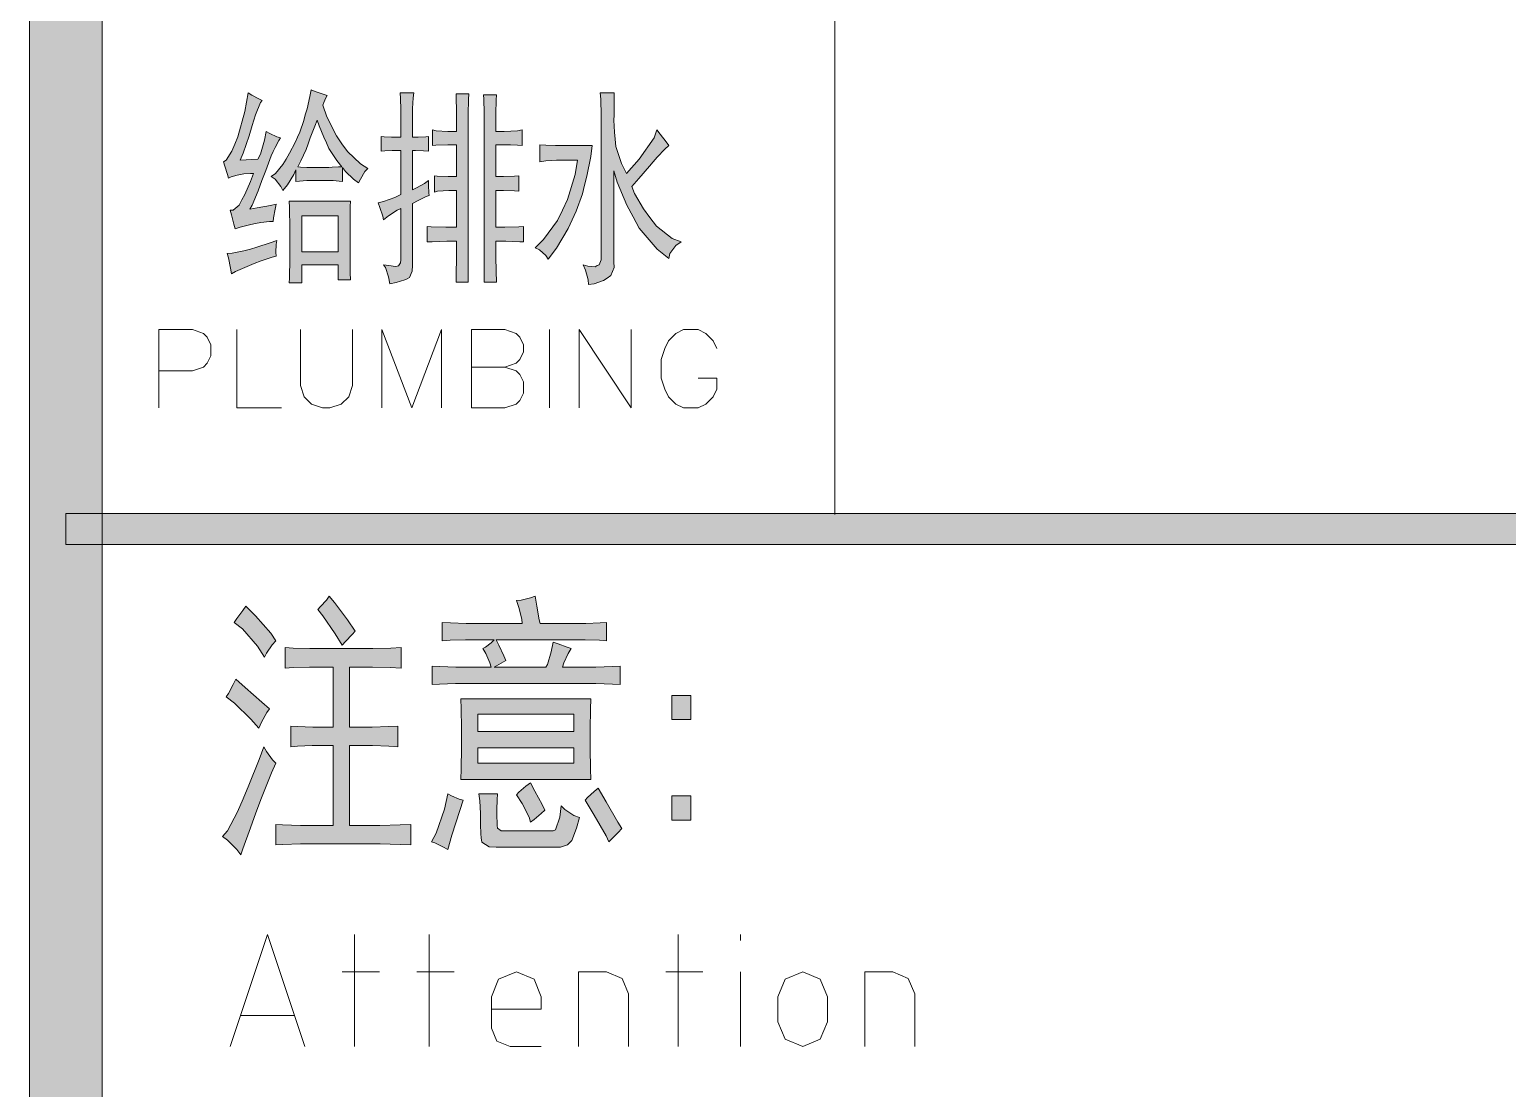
# Model space of a CAD drawing. Header units: millimetres. Extents: x 0 to 829, y 0 to 586.
# Drawn here: x 769.46 to 789.53, y 437.45 to 451.82 of the extents above; entities that cross this region are included whole.
import ezdxf

# ---------------------------------------------------------------- set-up
doc = ezdxf.new("R2010")
doc.units = ezdxf.units.MM

msp = doc.modelspace()

# ---------------------------------------------------------------- hatches: boundary and pattern name
h = msp.add_hatch(color=0)
h.dxf.hatch_style = 2
h.paths.add_polyline_path([(770.449028, 9.860139), (769.464778, 9.860139), (769.464778, 575.772139), (770.449028, 575.772139)])
h = msp.add_hatch(color=0)
h.paths.add_polyline_path([(773.504083, 450.924083), (773.486444, 450.895861), (773.458222, 450.832361), (773.447639, 450.793556), (773.500556, 450.634806), (773.631083, 450.377278), (773.705167, 450.271444), (773.77925, 450.165611), (773.955639, 449.999806), (774.054417, 449.936306), (774.015611, 449.893972), (773.955639, 449.791667), (773.930944, 449.73875), (773.863917, 449.788139), (773.754556, 449.893972), (773.712222, 449.946889), (773.712222, 449.759917), (773.666361, 449.763444), (773.585222, 449.7705), (773.546417, 449.7705), (773.278306, 449.7705), (773.228917, 449.7705), (773.130139, 449.763444), (773.08075, 449.759917), (773.08075, 449.915139), (773.052528, 449.855167), (772.964333, 449.714056), (772.904361, 449.636444), (772.876139, 449.692889), (772.798528, 449.788139), (772.745611, 449.826944), (772.802056, 449.869278), (772.900833, 449.989222), (772.946694, 450.063306), (772.992556, 450.140917), (773.070167, 450.285556), (773.101917, 450.359639), (773.133667, 450.430194), (773.186583, 450.585417), (773.20775, 450.663028), (773.232444, 450.744167), (773.27125, 450.9135), (773.288889, 451.001694), (773.341806, 450.980528), (773.451167, 450.941722)])
h.paths.add_polyline_path([(773.705167, 449.957472), (773.634611, 450.042139), (773.528778, 450.204417), (773.4935, 450.282028), (773.458222, 450.359639), (773.394722, 450.514861), (773.370028, 450.592472), (773.338278, 450.507806), (773.274778, 450.349056), (773.246556, 450.271444), (773.218333, 450.193833), (773.147778, 450.038611), (773.105444, 449.957472), (773.140722, 449.953944), (773.228917, 449.946889), (773.278306, 449.946889), (773.528778, 449.946889), (773.571111, 449.953944), (773.659306, 449.957472)])
h = msp.add_hatch(color=0)
h.dxf.hatch_style = 2
h.paths.add_polyline_path([(772.622139, 450.857056), (772.597444, 450.832361), (772.530417, 450.663028), (772.488083, 450.518389), (772.44575, 450.377278), (772.364611, 450.140917), (772.322278, 450.049194), (772.562167, 450.059778), (772.597444, 450.130333), (772.653889, 450.320833), (772.678583, 450.43725), (772.724444, 450.409028), (772.823222, 450.363167), (772.872611, 450.349056), (772.847917, 450.313778), (772.798528, 450.222056), (772.770306, 450.165611), (772.745611, 450.105639), (772.671528, 449.908083), (772.618611, 449.7705), (772.565694, 449.632917), (772.484556, 449.438889), (772.456333, 449.382444), (772.555111, 449.400083), (772.735028, 449.431833), (772.812639, 449.449472), (772.798528, 449.382444), (772.777361, 449.266028), (772.770306, 449.216639), (772.720917, 449.216639), (772.6045, 449.202528), (772.533944, 449.188417), (772.466917, 449.174306), (772.325806, 449.139028), (772.25525, 449.114333), (772.237611, 449.181361), (772.205861, 449.308361), (772.188222, 449.371861), (772.230556, 449.371861), (772.308167, 449.438889), (772.346972, 449.509444), (772.385778, 449.58), (772.463389, 449.759917), (772.505722, 449.869278), (772.463389, 449.869278), (772.375194, 449.862222), (772.329333, 449.855167), (772.283472, 449.844583), (772.202333, 449.819889), (772.163528, 449.80225), (772.152944, 449.855167), (772.117667, 449.964528), (772.0965, 450.0245), (772.131778, 450.049194), (772.209389, 450.169139), (772.251722, 450.264389), (772.294056, 450.363167), (772.385778, 450.708889), (772.431639, 450.959361), (772.481028, 450.931139), (772.576278, 450.88175)])
h = msp.add_hatch(color=0)
h.dxf.hatch_style = 2
h.paths.add_polyline_path([(774.195528, 449.470639), (774.269611, 449.488278), (774.424833, 449.541194), (774.502444, 449.58), (774.502444, 450.179722), (774.438944, 450.179722), (774.386028, 450.179722), (774.28725, 450.176194), (774.237861, 450.169139), (774.237861, 450.370222), (774.280194, 450.363167), (774.378972, 450.359639), (774.438944, 450.359639), (774.502444, 450.359639), (774.502444, 450.6595), (774.502444, 450.737111), (774.498917, 450.885278), (774.495389, 450.959361), (774.678833, 450.959361), (774.671778, 450.895861), (774.661194, 450.747694), (774.661194, 450.6595), (774.661194, 450.359639), (774.738806, 450.359639), (774.844639, 450.363167), (774.879917, 450.370222), (774.879917, 450.169139), (774.812889, 450.176194), (774.703528, 450.179722), (774.661194, 450.179722), (774.661194, 449.647028), (774.717639, 449.671722), (774.823472, 449.731694), (774.879917, 449.7705), (774.879917, 449.703472), (774.883444, 449.604694), (774.886972, 449.569417), (774.848167, 449.555306), (774.738806, 449.498861), (774.661194, 449.460056), (774.661194, 448.616917), (774.657667, 448.542833), (774.622389, 448.454639), (774.590639, 448.437), (774.558889, 448.422889), (774.442472, 448.387611), (774.354278, 448.369972), (774.336639, 448.465222), (774.294306, 448.592222), (774.269611, 448.6275), (774.340167, 448.616917), (774.431889, 448.606333), (774.453056, 448.609861), (774.474222, 448.613389), (774.498917, 448.655722), (774.502444, 448.694528), (774.502444, 449.393028), (774.453056, 449.371861), (774.336639, 449.29425), (774.269611, 449.237806), (774.259028, 449.287194), (774.220222, 449.403611)])
h = msp.add_hatch(color=0)
h.dxf.hatch_style = 2
h.paths.add_polyline_path([(775.260917, 450.592472), (775.260917, 450.719472), (775.257389, 450.895861), (775.253861, 450.948778), (775.426722, 450.948778), (775.423194, 450.871167), (775.419667, 450.670083), (775.419667, 450.546611), (775.419667, 448.394667), (775.253861, 448.394667), (775.257389, 448.514611), (775.260917, 448.708639), (775.260917, 448.782722), (775.260917, 448.948528), (775.126861, 448.948528), (774.929306, 448.941472), (774.862278, 448.937944), (774.862278, 449.149611), (774.915194, 449.142556), (775.116278, 449.139028), (775.260917, 449.139028), (775.260917, 449.636444), (775.155083, 449.636444), (775.003389, 449.625861), (774.961056, 449.615278), (774.961056, 449.837528), (774.999861, 449.830472), (775.148028, 449.826944), (775.260917, 449.826944), (775.260917, 450.257333), (775.140972, 450.257333), (774.978694, 450.253806), (774.936361, 450.24675), (774.936361, 450.458417), (774.982222, 450.447833), (775.1445, 450.43725), (775.260917, 450.43725)])
h = msp.add_hatch(color=0)
h.dxf.hatch_style = 2
h.paths.add_polyline_path([(775.804194, 450.934667), (775.800667, 450.864111), (775.793611, 450.680667), (775.793611, 450.571306), (775.793611, 450.43725), (775.9065, 450.43725), (776.086417, 450.447833), (776.153444, 450.458417), (776.153444, 450.24675), (776.089944, 450.253806), (775.994694, 450.257333), (775.962944, 450.257333), (775.793611, 450.257333), (775.793611, 449.826944), (775.895917, 449.826944), (776.047611, 449.830472), (776.104056, 449.837528), (776.104056, 449.625861), (776.047611, 449.632917), (775.895917, 449.636444), (775.793611, 449.636444), (775.793611, 449.139028), (775.917083, 449.139028), (776.104056, 449.142556), (776.171083, 449.149611), (776.171083, 448.937944), (776.118167, 448.941472), (775.931194, 448.948528), (775.793611, 448.948528), (775.793611, 448.782722), (775.793611, 448.736861), (775.800667, 448.542833), (775.804194, 448.394667), (775.634861, 448.394667), (775.634861, 450.571306), (775.634861, 450.69125), (775.631333, 450.874694), (775.627806, 450.934667)])
h = msp.add_hatch(color=0)
h.dxf.hatch_style = 2
h.paths.add_polyline_path([(777.402278, 450.959361), (777.402278, 450.874694), (777.39875, 450.726528), (777.39875, 450.6595), (777.395222, 450.592472), (777.405806, 450.426667), (777.412861, 450.331417), (777.423444, 450.232639), (777.501056, 450.003333), (777.568083, 449.869278), (777.740944, 450.059778), (777.942028, 450.352583), (777.977306, 450.458417), (778.023167, 450.401972), (778.104306, 450.296139), (778.143111, 450.24675), (778.090194, 450.197361), (777.984361, 450.088), (777.931444, 450.0245), (777.878528, 449.964528), (777.733889, 449.798722), (777.642167, 449.692889), (777.677444, 449.597639), (777.797389, 449.385972), (777.885583, 449.269556), (777.973778, 449.153139), (778.185444, 448.987333), (778.308917, 448.937944), (778.238361, 448.892083), (778.157222, 448.782722), (778.143111, 448.715694), (777.984361, 448.842694), (777.740944, 449.124917), (777.656278, 449.280139), (777.571611, 449.438889), (777.441083, 449.749333), (777.395222, 449.904556), (777.395222, 448.669833), (777.39875, 448.592222), (777.352889, 448.482861), (777.307028, 448.447583), (777.257639, 448.415833), (777.130639, 448.369972), (777.053028, 448.359389), (777.0495, 448.422889), (777.010694, 448.553417), (776.978944, 448.6275), (777.042444, 448.609861), (777.141222, 448.602806), (777.169444, 448.616917), (777.197667, 448.6275), (777.225889, 448.698056), (777.225889, 448.761556), (777.225889, 450.514861), (777.225889, 450.652444), (777.218833, 450.874694), (777.211778, 450.959361)])
h = msp.add_hatch(color=0)
h.dxf.hatch_style = 2
h.paths.add_polyline_path([(777.102417, 450.24675), (777.08125, 450.098583), (777.028333, 449.830472), (776.996583, 449.710528), (776.968361, 449.590583), (776.883694, 449.354222), (776.830778, 449.237806), (776.777861, 449.121389), (776.615583, 448.853278), (776.502694, 448.705111), (776.474472, 448.7545), (776.386278, 448.832111), (776.326306, 448.860333), (776.442722, 448.969694), (776.629694, 449.227222), (776.696722, 449.371861), (776.767278, 449.5165), (776.869583, 449.855167), (776.901333, 450.049194), (776.679083, 450.049194), (776.615583, 450.049194), (776.474472, 450.038611), (776.393333, 450.0245), (776.393333, 450.257333), (776.470944, 450.253806), (776.605, 450.24675), (776.6685, 450.24675)])
h = msp.add_hatch(color=0)
h.paths.add_polyline_path([(773.655778, 448.426417), (773.655778, 448.6275), (773.161889, 448.6275), (773.161889, 448.384083), (772.989028, 448.384083), (772.992556, 448.447583), (772.996083, 448.715694), (772.996083, 448.916778), (772.996083, 449.114333), (772.992556, 449.403611), (772.989028, 449.491806), (773.821583, 449.491806), (773.818056, 449.42125), (773.814528, 449.163722), (773.814528, 448.983806), (773.814528, 448.800361), (773.818056, 448.521667), (773.821583, 448.426417)])
h.paths.add_polyline_path([(773.655778, 448.803889), (773.655778, 449.29425), (773.161889, 449.29425), (773.161889, 448.803889)])
h = msp.add_hatch(color=0)
h.dxf.hatch_style = 2
h.paths.add_polyline_path([(772.145889, 448.782722), (772.216444, 448.78625), (772.375194, 448.818), (772.463389, 448.842694), (772.551583, 448.867389), (772.7315, 448.927361), (772.823222, 448.959111), (772.812639, 448.902667), (772.809111, 448.800361), (772.812639, 448.747444), (772.759722, 448.733333), (772.608028, 448.680417), (772.512778, 448.645139), (772.417528, 448.606333), (772.262306, 448.539306), (772.205861, 448.504028), (772.19175, 448.581639), (772.163528, 448.72275)])
h = msp.add_hatch(color=0)
h.dxf.hatch_style = 2
h.paths.add_polyline_path([(769.958667, 444.831611), (769.958667, 445.254944), (819.294639, 445.254944), (819.294639, 444.831611)])
h = msp.add_hatch(color=0)
h.dxf.hatch_style = 2
h.paths.add_polyline_path([(772.399889, 443.999056), (772.530417, 443.865), (772.738556, 443.628639), (772.809111, 443.526333), (772.759722, 443.473417), (772.682111, 443.360528), (772.653889, 443.304083), (772.558639, 443.45225), (772.354028, 443.688611), (772.241139, 443.776806), (772.279944, 443.829722), (772.361083, 443.939083)])
h = msp.add_hatch(color=0)
h.dxf.hatch_style = 2
h.paths.add_polyline_path([(773.377083, 443.953194), (773.415889, 443.992), (773.4935, 444.080194), (773.532306, 444.133111), (773.602861, 444.048444), (773.77925, 443.812083), (773.885083, 443.656861), (773.84275, 443.614528), (773.754556, 443.51575), (773.708694, 443.466361), (773.613444, 443.621583), (773.447639, 443.865)])
h = msp.add_hatch(color=0)
h.dxf.hatch_style = 2
h.paths.add_polyline_path([(775.486694, 443.540444), (775.384389, 443.540444), (775.172722, 443.533389), (775.063361, 443.526333), (775.063361, 443.776806), (775.179778, 443.76975), (775.391444, 443.762694), (775.486694, 443.762694), (776.149917, 443.762694), (776.146389, 443.819139), (776.107583, 443.977889), (776.072306, 444.073139), (776.135806, 444.080194), (776.262806, 444.108417), (776.329833, 444.133111), (776.351, 443.999056), (776.38275, 443.812083), (776.396861, 443.762694), (776.904861, 443.762694), (777.01775, 443.762694), (777.211778, 443.76975), (777.296444, 443.776806), (777.296444, 443.526333), (777.201194, 443.533389), (777.007167, 443.540444), (776.904861, 443.540444), (775.797139, 443.540444), (775.835944, 443.466361), (775.902972, 443.32525), (775.927667, 443.258222), (775.772444, 443.170028), (776.474472, 443.170028), (776.495639, 443.205306), (776.545028, 443.378167), (776.57325, 443.508694), (776.640278, 443.487528), (776.760222, 443.441667), (776.816667, 443.4205), (776.777861, 443.353472), (776.717889, 443.23), (776.696722, 443.170028), (777.028333, 443.170028), (777.151806, 443.170028), (777.377583, 443.177083), (777.483417, 443.184139), (777.483417, 442.933667), (777.377583, 442.940722), (777.151806, 442.947778), (777.028333, 442.947778), (775.363222, 442.947778), (775.246806, 442.947778), (775.028083, 442.940722), (774.929306, 442.933667), (774.929306, 443.184139), (775.035139, 443.177083), (775.250333, 443.170028), (775.363222, 443.170028), (775.730111, 443.170028), (775.712472, 443.23), (775.656028, 443.353472), (775.617222, 443.4205), (775.6525, 443.441667), (775.730111, 443.501639), (775.772444, 443.540444)])
h = msp.add_hatch(color=0)
h.dxf.hatch_style = 2
h.paths.add_polyline_path([(774.019139, 443.4205), (774.124972, 443.4205), (774.368389, 443.427556), (774.5095, 443.434611), (774.5095, 443.155917), (774.357806, 443.162972), (774.117917, 443.170028), (774.029722, 443.170028), (773.807472, 443.170028), (773.807472, 442.355111), (774.019139, 442.355111), (774.114389, 442.355111), (774.336639, 442.362167), (774.463639, 442.369222), (774.463639, 442.087), (774.340167, 442.097583), (774.117917, 442.104639), (774.019139, 442.104639), (773.807472, 442.104639), (773.807472, 441.021611), (774.086167, 441.021611), (774.220222, 441.021611), (774.495389, 441.028667), (774.640028, 441.035722), (774.640028, 440.757028), (774.495389, 440.764083), (774.22375, 440.771139), (774.09675, 440.771139), (773.285361, 440.771139), (773.140722, 440.771139), (772.904361, 440.764083), (772.809111, 440.757028), (772.809111, 441.035722), (772.897306, 441.028667), (773.140722, 441.021611), (773.295944, 441.021611), (773.585222, 441.021611), (773.585222, 442.104639), (773.408833, 442.104639), (773.303, 442.104639), (773.101917, 442.097583), (773.010194, 442.087), (773.010194, 442.369222), (773.101917, 442.362167), (773.310056, 442.355111), (773.419417, 442.355111), (773.585222, 442.355111), (773.585222, 443.170028), (773.377083, 443.170028), (773.264194, 443.170028), (773.041944, 443.162972), (772.932583, 443.155917), (772.932583, 443.434611), (773.041944, 443.427556), (773.27125, 443.4205), (773.387667, 443.4205)])
h = msp.add_hatch(color=0)
h.dxf.hatch_style = 2
h.paths.add_polyline_path([(772.265833, 443.00775), (772.392833, 442.894861), (772.618611, 442.693778), (772.720917, 442.605583), (772.685639, 442.556194), (772.615083, 442.422139), (772.576278, 442.341), (772.470444, 442.464472), (772.248194, 442.679667), (772.131778, 442.767861), (772.163528, 442.813722), (772.230556, 442.933667)])
h = msp.add_hatch(color=0)
h.dxf.hatch_style = 2
h.paths.add_polyline_path([(778.439444, 442.457417), (778.181917, 442.457417), (778.181917, 442.7855), (778.439444, 442.7855)])
h = msp.add_hatch(color=0)
h.paths.add_polyline_path([(777.084778, 442.739639), (777.077722, 442.598528), (777.074194, 442.326889), (777.074194, 442.192833), (777.074194, 442.065833), (777.077722, 441.790667), (777.084778, 441.646028), (775.317361, 441.646028), (775.324417, 441.790667), (775.327944, 442.072889), (775.327944, 442.206944), (775.327944, 442.341), (775.324417, 442.605583), (775.317361, 442.739639)])
h.paths.add_polyline_path([(776.851944, 442.295139), (776.851944, 442.5315), (775.550194, 442.5315), (775.550194, 442.295139)])
h.paths.add_polyline_path([(776.851944, 441.86475), (776.851944, 442.072889), (775.550194, 442.072889), (775.550194, 441.86475)])
h = msp.add_hatch(color=0)
h.dxf.hatch_style = 2
h.paths.add_polyline_path([(772.809111, 441.86475), (772.749139, 441.734222), (772.611556, 441.395556), (772.537472, 441.194472), (772.463389, 440.989861), (772.361083, 440.704111), (772.332861, 440.622972), (772.276417, 440.697056), (772.152944, 440.824056), (772.085917, 440.873444), (772.149417, 440.947528), (772.287, 441.205056), (772.364611, 441.384972), (772.442222, 441.568417), (772.579806, 441.917667), (772.643306, 442.087), (772.682111, 442.0235), (772.76325, 441.910611)])
h = msp.add_hatch(color=0)
h.dxf.hatch_style = 2
h.paths.add_polyline_path([(776.262806, 441.600167), (776.322778, 441.487278), (776.421556, 441.303833), (776.460361, 441.22975), (776.410972, 441.183889), (776.312194, 441.10275), (776.262806, 441.067472), (776.245167, 441.1345), (776.149917, 441.317944), (776.072306, 441.437889), (776.107583, 441.473167), (776.202833, 441.554306)])
h = msp.add_hatch(color=0)
h.dxf.hatch_style = 2
h.paths.add_polyline_path([(775.352639, 441.363806), (775.30325, 441.222694), (775.197417, 440.891083), (775.140972, 440.697056), (775.073944, 440.732333), (774.964583, 440.78525), (774.918722, 440.799361), (774.98575, 440.919306), (775.095111, 441.243861), (775.140972, 441.452), (775.190361, 441.423778), (775.296194, 441.377917)])
h = msp.add_hatch(color=0)
h.dxf.hatch_style = 2
h.paths.add_polyline_path([(775.818306, 441.452), (775.81125, 441.370861), (775.807722, 441.236806), (775.807722, 441.183889), (775.807722, 441.141556), (775.81125, 441.060417), (775.81125, 441.021611), (775.814778, 440.986333), (775.867694, 440.947528), (775.917083, 440.947528), (776.57325, 440.947528), (776.605, 440.961639), (776.661444, 441.1345), (776.682611, 441.289722), (776.728472, 441.236806), (776.851944, 441.155667), (776.929556, 441.127444), (776.89075, 440.986333), (776.823722, 440.817), (776.7955, 440.78525), (776.767278, 440.757028), (776.672028, 440.725278), (776.605, 440.725278), (775.797139, 440.725278), (775.701889, 440.732333), (775.603111, 440.795833), (775.596056, 440.852278), (775.589, 440.908722), (775.585472, 441.035722), (775.585472, 441.109806), (775.585472, 441.183889), (775.574889, 441.35675), (775.564306, 441.452)])
h = msp.add_hatch(color=0)
h.dxf.hatch_style = 2
h.paths.add_polyline_path([(777.183556, 441.526083), (777.289389, 441.342639), (777.451667, 441.067472), (777.504583, 440.979278), (777.455194, 440.926361), (777.367, 440.838167), (777.328194, 440.799361), (777.289389, 440.8805), (777.127111, 441.162722), (777.007167, 441.363806), (777.038917, 441.399083), (777.127111, 441.480222)])
h = msp.add_hatch(color=0)
h.dxf.hatch_style = 2
h.paths.add_polyline_path([(778.439444, 441.095694), (778.181917, 441.095694), (778.181917, 441.423778), (778.439444, 441.423778)])

# ---------------------------------------------------------------- linework, layer by layer
at = {"color": 0, "lineweight": 0}
for points in [[(770.449028, 9.860139), (769.464778, 9.860139), (769.464778, 575.772139), (770.449028, 575.772139)], [(773.504083, 450.924083), (773.486444, 450.895861), (773.458222, 450.832361), (773.447639, 450.793556), (773.500556, 450.634806), (773.631083, 450.377278), (773.705167, 450.271444), (773.77925, 450.165611), (773.955639, 449.999806), (774.054417, 449.936306), (774.015611, 449.893972), (773.955639, 449.791667), (773.930944, 449.73875), (773.863917, 449.788139), (773.754556, 449.893972), (773.712222, 449.946889), (773.712222, 449.759917), (773.666361, 449.763444), (773.585222, 449.7705), (773.546417, 449.7705), (773.278306, 449.7705), (773.228917, 449.7705), (773.130139, 449.763444), (773.08075, 449.759917), (773.08075, 449.915139), (773.052528, 449.855167), (772.964333, 449.714056), (772.904361, 449.636444), (772.876139, 449.692889), (772.798528, 449.788139), (772.745611, 449.826944), (772.802056, 449.869278), (772.900833, 449.989222), (772.946694, 450.063306), (772.992556, 450.140917), (773.070167, 450.285556), (773.101917, 450.359639), (773.133667, 450.430194), (773.186583, 450.585417), (773.20775, 450.663028), (773.232444, 450.744167), (773.27125, 450.9135), (773.288889, 451.001694), (773.341806, 450.980528), (773.451167, 450.941722)], [(772.622139, 450.857056), (772.597444, 450.832361), (772.530417, 450.663028), (772.488083, 450.518389), (772.44575, 450.377278), (772.364611, 450.140917), (772.322278, 450.049194), (772.562167, 450.059778), (772.597444, 450.130333), (772.653889, 450.320833), (772.678583, 450.43725), (772.724444, 450.409028), (772.823222, 450.363167), (772.872611, 450.349056), (772.847917, 450.313778), (772.798528, 450.222056), (772.770306, 450.165611), (772.745611, 450.105639), (772.671528, 449.908083), (772.618611, 449.7705), (772.565694, 449.632917), (772.484556, 449.438889), (772.456333, 449.382444), (772.555111, 449.400083), (772.735028, 449.431833), (772.812639, 449.449472), (772.798528, 449.382444), (772.777361, 449.266028), (772.770306, 449.216639), (772.720917, 449.216639), (772.6045, 449.202528), (772.533944, 449.188417), (772.466917, 449.174306), (772.325806, 449.139028), (772.25525, 449.114333), (772.237611, 449.181361), (772.205861, 449.308361), (772.188222, 449.371861), (772.230556, 449.371861), (772.308167, 449.438889), (772.346972, 449.509444), (772.385778, 449.58), (772.463389, 449.759917), (772.505722, 449.869278), (772.463389, 449.869278), (772.375194, 449.862222), (772.329333, 449.855167), (772.283472, 449.844583), (772.202333, 449.819889), (772.163528, 449.80225), (772.152944, 449.855167), (772.117667, 449.964528), (772.0965, 450.0245), (772.131778, 450.049194), (772.209389, 450.169139), (772.251722, 450.264389), (772.294056, 450.363167), (772.385778, 450.708889), (772.431639, 450.959361), (772.481028, 450.931139), (772.576278, 450.88175)], [(774.195528, 449.470639), (774.269611, 449.488278), (774.424833, 449.541194), (774.502444, 449.58), (774.502444, 450.179722), (774.438944, 450.179722), (774.386028, 450.179722), (774.28725, 450.176194), (774.237861, 450.169139), (774.237861, 450.370222), (774.280194, 450.363167), (774.378972, 450.359639), (774.438944, 450.359639), (774.502444, 450.359639), (774.502444, 450.6595), (774.502444, 450.737111), (774.498917, 450.885278), (774.495389, 450.959361), (774.678833, 450.959361), (774.671778, 450.895861), (774.661194, 450.747694), (774.661194, 450.6595), (774.661194, 450.359639), (774.738806, 450.359639), (774.844639, 450.363167), (774.879917, 450.370222), (774.879917, 450.169139), (774.812889, 450.176194), (774.703528, 450.179722), (774.661194, 450.179722), (774.661194, 449.647028), (774.717639, 449.671722), (774.823472, 449.731694), (774.879917, 449.7705), (774.879917, 449.703472), (774.883444, 449.604694), (774.886972, 449.569417), (774.848167, 449.555306), (774.738806, 449.498861), (774.661194, 449.460056), (774.661194, 448.616917), (774.657667, 448.542833), (774.622389, 448.454639), (774.590639, 448.437), (774.558889, 448.422889), (774.442472, 448.387611), (774.354278, 448.369972), (774.336639, 448.465222), (774.294306, 448.592222), (774.269611, 448.6275), (774.340167, 448.616917), (774.431889, 448.606333), (774.453056, 448.609861), (774.474222, 448.613389), (774.498917, 448.655722), (774.502444, 448.694528), (774.502444, 449.393028), (774.453056, 449.371861), (774.336639, 449.29425), (774.269611, 449.237806), (774.259028, 449.287194), (774.220222, 449.403611)], [(775.260917, 450.592472), (775.260917, 450.719472), (775.257389, 450.895861), (775.253861, 450.948778), (775.426722, 450.948778), (775.423194, 450.871167), (775.419667, 450.670083), (775.419667, 450.546611), (775.419667, 448.394667), (775.253861, 448.394667), (775.257389, 448.514611), (775.260917, 448.708639), (775.260917, 448.782722), (775.260917, 448.948528), (775.126861, 448.948528), (774.929306, 448.941472), (774.862278, 448.937944), (774.862278, 449.149611), (774.915194, 449.142556), (775.116278, 449.139028), (775.260917, 449.139028), (775.260917, 449.636444), (775.155083, 449.636444), (775.003389, 449.625861), (774.961056, 449.615278), (774.961056, 449.837528), (774.999861, 449.830472), (775.148028, 449.826944), (775.260917, 449.826944), (775.260917, 450.257333), (775.140972, 450.257333), (774.978694, 450.253806), (774.936361, 450.24675), (774.936361, 450.458417), (774.982222, 450.447833), (775.1445, 450.43725), (775.260917, 450.43725)], [(775.804194, 450.934667), (775.800667, 450.864111), (775.793611, 450.680667), (775.793611, 450.571306), (775.793611, 450.43725), (775.9065, 450.43725), (776.086417, 450.447833), (776.153444, 450.458417), (776.153444, 450.24675), (776.089944, 450.253806), (775.994694, 450.257333), (775.962944, 450.257333), (775.793611, 450.257333), (775.793611, 449.826944), (775.895917, 449.826944), (776.047611, 449.830472), (776.104056, 449.837528), (776.104056, 449.625861), (776.047611, 449.632917), (775.895917, 449.636444), (775.793611, 449.636444), (775.793611, 449.139028), (775.917083, 449.139028), (776.104056, 449.142556), (776.171083, 449.149611), (776.171083, 448.937944), (776.118167, 448.941472), (775.931194, 448.948528), (775.793611, 448.948528), (775.793611, 448.782722), (775.793611, 448.736861), (775.800667, 448.542833), (775.804194, 448.394667), (775.634861, 448.394667), (775.634861, 450.571306), (775.634861, 450.69125), (775.631333, 450.874694), (775.627806, 450.934667)], [(777.402278, 450.959361), (777.402278, 450.874694), (777.39875, 450.726528), (777.39875, 450.6595), (777.395222, 450.592472), (777.405806, 450.426667), (777.412861, 450.331417), (777.423444, 450.232639), (777.501056, 450.003333), (777.568083, 449.869278), (777.740944, 450.059778), (777.942028, 450.352583), (777.977306, 450.458417), (778.023167, 450.401972), (778.104306, 450.296139), (778.143111, 450.24675), (778.090194, 450.197361), (777.984361, 450.088), (777.931444, 450.0245), (777.878528, 449.964528), (777.733889, 449.798722), (777.642167, 449.692889), (777.677444, 449.597639), (777.797389, 449.385972), (777.885583, 449.269556), (777.973778, 449.153139), (778.185444, 448.987333), (778.308917, 448.937944), (778.238361, 448.892083), (778.157222, 448.782722), (778.143111, 448.715694), (777.984361, 448.842694), (777.740944, 449.124917), (777.656278, 449.280139), (777.571611, 449.438889), (777.441083, 449.749333), (777.395222, 449.904556), (777.395222, 448.669833), (777.39875, 448.592222), (777.352889, 448.482861), (777.307028, 448.447583), (777.257639, 448.415833), (777.130639, 448.369972), (777.053028, 448.359389), (777.0495, 448.422889), (777.010694, 448.553417), (776.978944, 448.6275), (777.042444, 448.609861), (777.141222, 448.602806), (777.169444, 448.616917), (777.197667, 448.6275), (777.225889, 448.698056), (777.225889, 448.761556), (777.225889, 450.514861), (777.225889, 450.652444), (777.218833, 450.874694), (777.211778, 450.959361)], [(773.705167, 449.957472), (773.634611, 450.042139), (773.528778, 450.204417), (773.4935, 450.282028), (773.458222, 450.359639), (773.394722, 450.514861), (773.370028, 450.592472), (773.338278, 450.507806), (773.274778, 450.349056), (773.246556, 450.271444), (773.218333, 450.193833), (773.147778, 450.038611), (773.105444, 449.957472), (773.140722, 449.953944), (773.228917, 449.946889), (773.278306, 449.946889), (773.528778, 449.946889), (773.571111, 449.953944), (773.659306, 449.957472)], [(777.102417, 450.24675), (777.08125, 450.098583), (777.028333, 449.830472), (776.996583, 449.710528), (776.968361, 449.590583), (776.883694, 449.354222), (776.830778, 449.237806), (776.777861, 449.121389), (776.615583, 448.853278), (776.502694, 448.705111), (776.474472, 448.7545), (776.386278, 448.832111), (776.326306, 448.860333), (776.442722, 448.969694), (776.629694, 449.227222), (776.696722, 449.371861), (776.767278, 449.5165), (776.869583, 449.855167), (776.901333, 450.049194), (776.679083, 450.049194), (776.615583, 450.049194), (776.474472, 450.038611), (776.393333, 450.0245), (776.393333, 450.257333), (776.470944, 450.253806), (776.605, 450.24675), (776.6685, 450.24675)], [(773.655778, 448.426417), (773.655778, 448.6275), (773.161889, 448.6275), (773.161889, 448.384083), (772.989028, 448.384083), (772.992556, 448.447583), (772.996083, 448.715694), (772.996083, 448.916778), (772.996083, 449.114333), (772.992556, 449.403611), (772.989028, 449.491806), (773.821583, 449.491806), (773.818056, 449.42125), (773.814528, 449.163722), (773.814528, 448.983806), (773.814528, 448.800361), (773.818056, 448.521667), (773.821583, 448.426417)], [(773.655778, 448.803889), (773.655778, 449.29425), (773.161889, 449.29425), (773.161889, 448.803889)], [(772.145889, 448.782722), (772.216444, 448.78625), (772.375194, 448.818), (772.463389, 448.842694), (772.551583, 448.867389), (772.7315, 448.927361), (772.823222, 448.959111), (772.812639, 448.902667), (772.809111, 448.800361), (772.812639, 448.747444), (772.759722, 448.733333), (772.608028, 448.680417), (772.512778, 448.645139), (772.417528, 448.606333), (772.262306, 448.539306), (772.205861, 448.504028), (772.19175, 448.581639), (772.163528, 448.72275)], [(769.958667, 444.831611), (769.958667, 445.254944), (819.294639, 445.254944), (819.294639, 444.831611)], [(772.399889, 443.999056), (772.530417, 443.865), (772.738556, 443.628639), (772.809111, 443.526333), (772.759722, 443.473417), (772.682111, 443.360528), (772.653889, 443.304083), (772.558639, 443.45225), (772.354028, 443.688611), (772.241139, 443.776806), (772.279944, 443.829722), (772.361083, 443.939083)], [(773.377083, 443.953194), (773.415889, 443.992), (773.4935, 444.080194), (773.532306, 444.133111), (773.602861, 444.048444), (773.77925, 443.812083), (773.885083, 443.656861), (773.84275, 443.614528), (773.754556, 443.51575), (773.708694, 443.466361), (773.613444, 443.621583), (773.447639, 443.865)], [(775.486694, 443.540444), (775.384389, 443.540444), (775.172722, 443.533389), (775.063361, 443.526333), (775.063361, 443.776806), (775.179778, 443.76975), (775.391444, 443.762694), (775.486694, 443.762694), (776.149917, 443.762694), (776.146389, 443.819139), (776.107583, 443.977889), (776.072306, 444.073139), (776.135806, 444.080194), (776.262806, 444.108417), (776.329833, 444.133111), (776.351, 443.999056), (776.38275, 443.812083), (776.396861, 443.762694), (776.904861, 443.762694), (777.01775, 443.762694), (777.211778, 443.76975), (777.296444, 443.776806), (777.296444, 443.526333), (777.201194, 443.533389), (777.007167, 443.540444), (776.904861, 443.540444), (775.797139, 443.540444), (775.835944, 443.466361), (775.902972, 443.32525), (775.927667, 443.258222), (775.772444, 443.170028), (776.474472, 443.170028), (776.495639, 443.205306), (776.545028, 443.378167), (776.57325, 443.508694), (776.640278, 443.487528), (776.760222, 443.441667), (776.816667, 443.4205), (776.777861, 443.353472), (776.717889, 443.23), (776.696722, 443.170028), (777.028333, 443.170028), (777.151806, 443.170028), (777.377583, 443.177083), (777.483417, 443.184139), (777.483417, 442.933667), (777.377583, 442.940722), (777.151806, 442.947778), (777.028333, 442.947778), (775.363222, 442.947778), (775.246806, 442.947778), (775.028083, 442.940722), (774.929306, 442.933667), (774.929306, 443.184139), (775.035139, 443.177083), (775.250333, 443.170028), (775.363222, 443.170028), (775.730111, 443.170028), (775.712472, 443.23), (775.656028, 443.353472), (775.617222, 443.4205), (775.6525, 443.441667), (775.730111, 443.501639), (775.772444, 443.540444)], [(774.019139, 443.4205), (774.124972, 443.4205), (774.368389, 443.427556), (774.5095, 443.434611), (774.5095, 443.155917), (774.357806, 443.162972), (774.117917, 443.170028), (774.029722, 443.170028), (773.807472, 443.170028), (773.807472, 442.355111), (774.019139, 442.355111), (774.114389, 442.355111), (774.336639, 442.362167), (774.463639, 442.369222), (774.463639, 442.087), (774.340167, 442.097583), (774.117917, 442.104639), (774.019139, 442.104639), (773.807472, 442.104639), (773.807472, 441.021611), (774.086167, 441.021611), (774.220222, 441.021611), (774.495389, 441.028667), (774.640028, 441.035722), (774.640028, 440.757028), (774.495389, 440.764083), (774.22375, 440.771139), (774.09675, 440.771139), (773.285361, 440.771139), (773.140722, 440.771139), (772.904361, 440.764083), (772.809111, 440.757028), (772.809111, 441.035722), (772.897306, 441.028667), (773.140722, 441.021611), (773.295944, 441.021611), (773.585222, 441.021611), (773.585222, 442.104639), (773.408833, 442.104639), (773.303, 442.104639), (773.101917, 442.097583), (773.010194, 442.087), (773.010194, 442.369222), (773.101917, 442.362167), (773.310056, 442.355111), (773.419417, 442.355111), (773.585222, 442.355111), (773.585222, 443.170028), (773.377083, 443.170028), (773.264194, 443.170028), (773.041944, 443.162972), (772.932583, 443.155917), (772.932583, 443.434611), (773.041944, 443.427556), (773.27125, 443.4205), (773.387667, 443.4205)], [(772.265833, 443.00775), (772.392833, 442.894861), (772.618611, 442.693778), (772.720917, 442.605583), (772.685639, 442.556194), (772.615083, 442.422139), (772.576278, 442.341), (772.470444, 442.464472), (772.248194, 442.679667), (772.131778, 442.767861), (772.163528, 442.813722), (772.230556, 442.933667)], [(778.439444, 442.457417), (778.181917, 442.457417), (778.181917, 442.7855), (778.439444, 442.7855)], [(777.084778, 442.739639), (777.077722, 442.598528), (777.074194, 442.326889), (777.074194, 442.192833), (777.074194, 442.065833), (777.077722, 441.790667), (777.084778, 441.646028), (775.317361, 441.646028), (775.324417, 441.790667), (775.327944, 442.072889), (775.327944, 442.206944), (775.327944, 442.341), (775.324417, 442.605583), (775.317361, 442.739639)], [(776.851944, 442.295139), (776.851944, 442.5315), (775.550194, 442.5315), (775.550194, 442.295139)], [(772.809111, 441.86475), (772.749139, 441.734222), (772.611556, 441.395556), (772.537472, 441.194472), (772.463389, 440.989861), (772.361083, 440.704111), (772.332861, 440.622972), (772.276417, 440.697056), (772.152944, 440.824056), (772.085917, 440.873444), (772.149417, 440.947528), (772.287, 441.205056), (772.364611, 441.384972), (772.442222, 441.568417), (772.579806, 441.917667), (772.643306, 442.087), (772.682111, 442.0235), (772.76325, 441.910611)], [(776.851944, 441.86475), (776.851944, 442.072889), (775.550194, 442.072889), (775.550194, 441.86475)], [(776.262806, 441.600167), (776.322778, 441.487278), (776.421556, 441.303833), (776.460361, 441.22975), (776.410972, 441.183889), (776.312194, 441.10275), (776.262806, 441.067472), (776.245167, 441.1345), (776.149917, 441.317944), (776.072306, 441.437889), (776.107583, 441.473167), (776.202833, 441.554306)], [(775.352639, 441.363806), (775.30325, 441.222694), (775.197417, 440.891083), (775.140972, 440.697056), (775.073944, 440.732333), (774.964583, 440.78525), (774.918722, 440.799361), (774.98575, 440.919306), (775.095111, 441.243861), (775.140972, 441.452), (775.190361, 441.423778), (775.296194, 441.377917)], [(775.818306, 441.452), (775.81125, 441.370861), (775.807722, 441.236806), (775.807722, 441.183889), (775.807722, 441.141556), (775.81125, 441.060417), (775.81125, 441.021611), (775.814778, 440.986333), (775.867694, 440.947528), (775.917083, 440.947528), (776.57325, 440.947528), (776.605, 440.961639), (776.661444, 441.1345), (776.682611, 441.289722), (776.728472, 441.236806), (776.851944, 441.155667), (776.929556, 441.127444), (776.89075, 440.986333), (776.823722, 440.817), (776.7955, 440.78525), (776.767278, 440.757028), (776.672028, 440.725278), (776.605, 440.725278), (775.797139, 440.725278), (775.701889, 440.732333), (775.603111, 440.795833), (775.596056, 440.852278), (775.589, 440.908722), (775.585472, 441.035722), (775.585472, 441.109806), (775.585472, 441.183889), (775.574889, 441.35675), (775.564306, 441.452)], [(777.183556, 441.526083), (777.289389, 441.342639), (777.451667, 441.067472), (777.504583, 440.979278), (777.455194, 440.926361), (777.367, 440.838167), (777.328194, 440.799361), (777.289389, 440.8805), (777.127111, 441.162722), (777.007167, 441.363806), (777.038917, 441.399083), (777.127111, 441.480222)], [(778.439444, 441.095694), (778.181917, 441.095694), (778.181917, 441.423778), (778.439444, 441.423778)]]:
    msp.add_lwpolyline(points, close=True, dxfattribs=at)
for points in [[(780.397361, 466.24875), (780.397361, 445.240833)], [(771.221611, 446.687222), (771.221611, 447.749083), (771.676694, 447.749083), (771.824861, 447.696167), (771.877778, 447.646778), (771.927167, 447.544472), (771.927167, 447.392778), (771.877778, 447.294), (771.824861, 447.241083), (771.676694, 447.191694), (771.221611, 447.191694)], [(772.279944, 447.749083), (772.279944, 446.687222), (772.886722, 446.687222)], [(773.140722, 447.749083), (773.140722, 446.990611), (773.190111, 446.838917), (773.292417, 446.736611), (773.440583, 446.687222), (773.542889, 446.687222), (773.694583, 446.736611), (773.796889, 446.838917), (773.846278, 446.990611), (773.846278, 447.749083)], [(774.248444, 446.687222), (774.248444, 447.749083), (774.654139, 446.687222), (775.056306, 447.749083), (775.056306, 446.687222)], [(775.462, 446.687222), (775.462, 447.749083), (775.917083, 447.749083), (776.068778, 447.696167), (776.118167, 447.646778), (776.167556, 447.544472), (776.167556, 447.445694), (776.118167, 447.343389), (776.068778, 447.294), (775.917083, 447.241083)], [(776.523861, 446.687222), (776.523861, 447.749083)], [(776.926028, 446.687222), (776.926028, 447.749083), (777.631583, 446.687222), (777.631583, 447.749083)], [(778.79575, 447.495083), (778.742833, 447.597389), (778.644056, 447.696167), (778.54175, 447.749083), (778.340667, 447.749083), (778.238361, 447.696167), (778.139583, 447.597389), (778.086667, 447.495083), (778.037278, 447.343389), (778.037278, 447.089389), (778.086667, 446.941222), (778.139583, 446.838917), (778.238361, 446.736611), (778.340667, 446.687222), (778.54175, 446.687222), (778.644056, 446.736611), (778.742833, 446.838917), (778.79575, 446.941222), (778.79575, 447.089389), (778.54175, 447.089389)], [(775.462, 447.241083), (775.917083, 447.241083), (776.068778, 447.191694), (776.118167, 447.142306), (776.167556, 447.04), (776.167556, 446.888306), (776.118167, 446.789528), (776.068778, 446.736611), (775.917083, 446.687222), (775.462, 446.687222)], [(772.188222, 438.023), (772.692694, 439.543472), (773.200694, 438.023)], [(773.8745, 438.023), (773.8745, 439.543472)], [(774.8905, 438.023), (774.8905, 439.543472)], [(778.270111, 438.023), (778.270111, 439.543472)], [(779.11325, 439.458806), (779.11325, 439.543472)], [(773.708694, 439.035472), (774.213167, 439.035472)], [(774.721167, 439.035472), (775.229167, 439.035472)], [(776.410972, 438.696806), (776.312194, 438.936694), (776.072306, 439.035472), (775.832417, 438.936694), (775.733639, 438.696806)], [(776.915444, 438.023), (776.915444, 439.035472), (777.296444, 439.035472)], [(777.592778, 438.739139), (777.508111, 438.947278), (777.296444, 439.035472)], [(778.100778, 439.035472), (778.60525, 439.035472)], [(779.11325, 438.023), (779.11325, 439.035472)], [(780.295056, 438.696806), (780.196278, 438.936694), (779.959917, 439.035472), (779.720028, 438.936694), (779.62125, 438.696806)], [(780.803056, 438.023), (780.803056, 439.035472), (781.184056, 439.035472)], [(781.480389, 438.739139), (781.392194, 438.947278), (781.184056, 439.035472)], [(777.592778, 438.739139), (777.592778, 438.023)], [(781.480389, 438.739139), (781.480389, 438.023)], [(775.733639, 438.273472), (775.733639, 438.696806)], [(776.410972, 438.696806), (776.410972, 438.527472), (775.733639, 438.527472)], [(779.62125, 438.358139), (779.62125, 438.696806)], [(780.295056, 438.696806), (780.295056, 438.358139)], [(773.052528, 438.442806), (772.332861, 438.442806)], [(779.62125, 438.358139), (779.720028, 438.121778), (779.959917, 438.023), (780.196278, 438.121778), (780.295056, 438.358139)], [(775.733639, 438.273472), (775.807722, 438.097083), (775.987639, 438.023)], [(776.410972, 438.023), (775.987639, 438.023)]]:
    msp.add_lwpolyline(points, dxfattribs=at)

doc.saveas('drawing.dxf')
